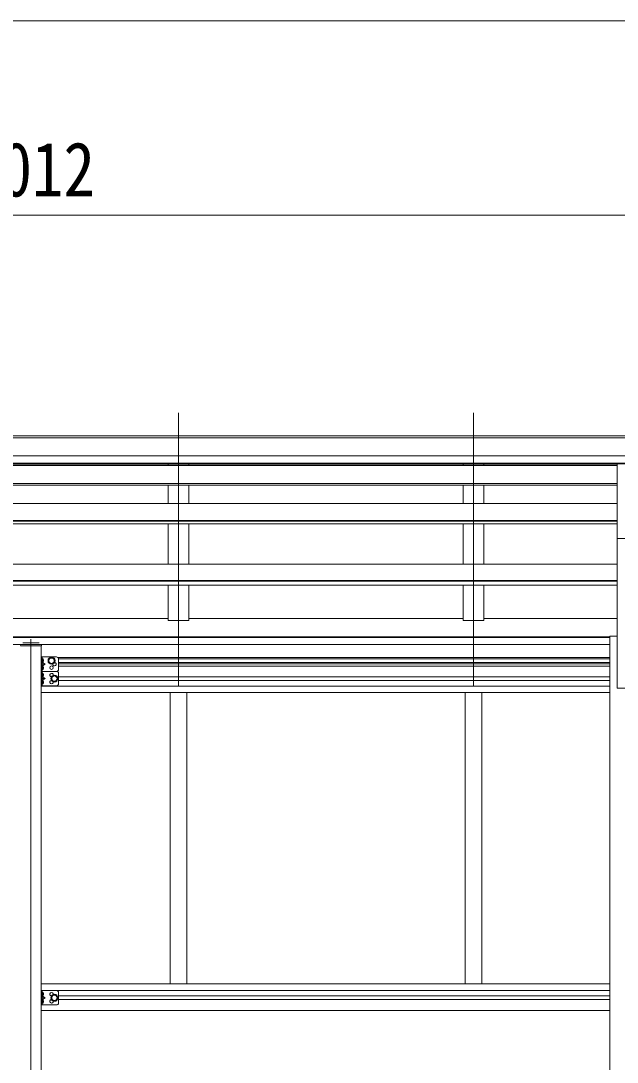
# Model space of a CAD drawing. Units: millimetres at full size, sheet at 1:30; details may follow other scales. Extents: x -8385 to 8479, y -5853 to 5787.
# Drawn here: x -32 to 1415, y 595 to 3124 of the extents above; entities that cross this region are included whole.
import ezdxf
from ezdxf.enums import TextEntityAlignment as Align

# ---------------------------------------------------------------- set-up
doc = ezdxf.new("R2010")
doc.units = ezdxf.units.MM
doc.header["$LTSCALE"] = 30
for name, color, linetype, lineweight in [('0-1_本体', 4, 'Continuous', 9), ('0-2_部品', 7, 'Continuous', 9), ('0-8_PARTS2', 2, 'Continuous', 9), ('0-A_寸法', 6, 'Continuous', 9), ('1-1_GLASS', 4, 'Continuous', 9), ('1-2_GLASS_SEAL', 7, 'Continuous', 9), ('1-8', 2, 'Continuous', 9)]:
    doc.layers.add(name, color=color, linetype=linetype, lineweight=lineweight)
doc.styles.add('ＭＳ ゴシック', font='')
doc.styles.get('ＭＳ ゴシック').set_extended_font_data('MS Gothic')

msp = doc.modelspace()

# ---------------------------------------------------------------- linework, layer by layer
at = {"layer": '0-1_本体'}
for p, q in [((-2507.3, 2116.06), (2481.7, 2116.06)), ((-2507.3, 2110.71), (2481.7, 2110.71)), ((-2507.3, 2067.18), (2491.71, 2067.18)), ((-2507.3, 2049.51), (2491.71, 2049.51)), ((-1430.3, 2047.14), (1414.7, 2047.14)), ((-1430.3, 2043.99), (1414.7, 2043.99)), ((325.2, 2043.99), (325.2, 2047.14)), ((375.2, 2043.99), (375.2, 2047.14)), ((1041.2, 2043.99), (1041.2, 2047.14)), ((1091.2, 2043.99), (1091.2, 2047.14)), ((-1430.3, 2000.51), (1414.7, 2000.51)), ((-1430.3, 1996.43), (1414.7, 1996.43)), ((325.2, 1951.28), (325.2, 1996.43)), ((375.2, 1951.28), (375.2, 1996.43)), ((1041.2, 1951.28), (1041.2, 1996.43)), ((1091.2, 1951.28), (1091.2, 1996.43)), ((-1430.3, 1951.28), (1414.7, 1951.28)), ((-1430.3, 1910.54), (1414.7, 1910.54)), ((-1430.3, 1909.05), (1414.7, 1909.05)), ((-1430.3, 1902.26), (1414.7, 1902.26)), ((325.2, 1803.97), (325.2, 1902.26)), ((375.2, 1803.97), (375.2, 1902.26)), ((1041.2, 1803.97), (1041.2, 1902.26)), ((1091.2, 1803.97), (1091.2, 1902.26)), ((1414.7, 1503.08), (1414.7, 1915.72)), ((-1430.4, 1803.97), (1414.7, 1803.97)), ((-1430.46, 1764.76), (1414.7, 1764.76)), ((-1430.39, 1753.62), (1414.7, 1753.62)), ((-1430.37, 1763.28), (1414.7, 1763.28)), ((325.2, 1753.62), (325.2, 1667.55)), ((375.2, 1753.62), (375.2, 1667.55)), ((1041.2, 1753.62), (1041.2, 1667.55)), ((1091.2, 1753.62), (1091.2, 1667.55)), ((325.2, 1672.35), (-340.8, 1672.35)), ((1041.2, 1672.35), (375.2, 1672.35)), ((1414.7, 1672.35), (1091.2, 1672.35)), ((325.2, 1667.55), (375.2, 1667.55)), ((1041.2, 1667.55), (1091.2, 1667.55)), ((-1412.6, 1628.04), (1396.88, 1628.04)), ((-1412.6, 1626.66), (1397, 1626.66)), ((1397, 1629.46), (1414.7, 1629.46)), ((1397, 1629.46), (1397, -1246.92)), ((-1412.6, 1609.48), (1397, 1609.48)), ((1414.7, 1503.08), (1469.7, 1503.08))]:
    msp.add_line(p, q, dxfattribs=at)
at = {"layer": '0-2_部品'}
for p, q in [((1414.7, 2047.79), (1469.7, 2047.79)), ((1414.7, 1866.86), (1414.7, 2047.79)), ((1414.7, 1866.86), (1469.7, 1866.86))]:
    msp.add_line(p, q, dxfattribs=at)
at = {"layer": '0-8_PARTS2'}
for p, q in [((350.2, 1509.28), (350.2, 2171.81)), ((1066.2, 1509.28), (1066.2, 2171.81))]:
    msp.add_line(p, q, dxfattribs=at)
at = {"layer": '0-A_寸法'}
for p, q in [((-2533.8, 3123.57), (7530.21, 3123.57)), ((-2513.8, 2651.44), (2498.21, 2651.44))]:
    msp.add_line(p, q, dxfattribs=at)
at = {"layer": '1-1_GLASS'}
for p, q in [((17.2, 1606.43), (17.2, -946.92)), ((57.2, 1577.97), (1397, 1577.97)), ((59.2, 1574.47), (1397, 1574.47)), ((59.2, 1565.47), (1397, 1565.47)), ((59.2, 1561.97), (1397, 1561.97)), ((1397, 1556.97), (59.2, 1556.97)), ((59.2, 1530.97), (1397, 1530.97)), ((59.2, 1521.97), (1397, 1521.97)), ((17.2, 1508.47), (1397, 1508.47)), ((17.2, 1492.47), (1397, 1492.47)), ((330.2, 1492.47), (330.2, 785.47)), ((370.2, 1492.47), (370.2, 785.47)), ((1046.2, 1492.97), (1046.2, 785.47)), ((1086.2, 1492.97), (1086.2, 785.47)), ((1414.7, 1503.08), (1469.7, 1503.08)), ((17.2, 785.47), (1397, 785.47)), ((17.2, 769.47), (1397, 769.47)), ((59.2, 755.97), (1397, 755.97)), ((59.2, 746.97), (1397, 746.97)), ((17.2, 720.97), (1397, 720.97))]:
    msp.add_line(p, q, dxfattribs=at)
at = {"layer": '1-2_GLASS_SEAL'}
for p, q in [((17.7, 1606.43), (-33.3, 1606.43)), ((16.2, 1609.43), (-31.8, 1609.43)), ((-27.8, 1613.24), (12.2, 1613.24)), ((17.7, 1607.93), (17.7, 1606.43)), ((17.2, 1578.97), (17.2, 1543.97)), ((54.2, 1578.97), (17.2, 1578.97)), ((19.7, 1578.97), (19.7, 1543.97)), ((20.2, 1574.47), (21.01, 1574.33)), ((59.2, 1573.97), (59.2, 1548.97)), ((54.2, 1543.97), (17.2, 1543.97)), ((20.2, 1566.47), (19.7, 1566.56)), ((19.7, 1561.47), (26.7, 1561.47)), ((20.2, 1548.47), (19.7, 1548.56)), ((19.7, 1543.97), (19.7, 1508.97)), ((20.2, 1566.47), (21.01, 1566.61)), ((20.2, 1556.47), (21.01, 1556.33)), ((20.2, 1548.47), (21.01, 1548.61)), ((20.2, 1531.47), (19.7, 1531.56)), ((19.7, 1526.47), (26.7, 1526.47)), ((20.2, 1539.47), (21.01, 1539.33)), ((20.2, 1531.47), (21.01, 1531.61)), ((20.2, 1521.47), (21.01, 1521.33)), ((59.2, 1538.97), (59.2, 1513.97)), ((54.2, 1508.97), (17.2, 1508.97)), ((20.2, 1513.47), (19.7, 1513.56)), ((20.2, 1513.47), (21.01, 1513.61)), ((17.2, 768.97), (17.2, 733.97)), ((54.2, 768.97), (17.2, 768.97)), ((19.7, 768.97), (19.7, 733.97)), ((20.2, 764.47), (21.01, 764.33)), ((59.2, 763.97), (59.2, 738.97)), ((54.2, 733.97), (17.2, 733.97)), ((20.2, 756.47), (19.7, 756.56)), ((19.7, 751.47), (26.7, 751.47)), ((20.2, 738.47), (19.7, 738.56)), ((20.2, 756.47), (21.01, 756.61)), ((20.2, 746.47), (21.01, 746.33)), ((20.2, 738.47), (21.01, 738.61))]:
    msp.add_line(p, q, dxfattribs=at)
for points in [[(19.32, 1570.47), (19.95, 1571.65), (22.18, 1572.77)], [(19.32, 1570.47), (19.95, 1569.28), (22.18, 1568.17)], [(20.2, 1566.47), (20.2, 1574.47), (19.7, 1574.38), (19.7, 1566.56)], [(54.2, 1543.97), (17.2, 1543.97), (17.2, 1508.97)], [(19.32, 1552.47), (19.95, 1553.65), (22.18, 1554.77)], [(19.32, 1552.47), (19.95, 1551.28), (22.18, 1550.17)], [(19.7, 1566.47), (26.7, 1561.47), (19.7, 1556.47)], [(20.2, 1548.47), (20.2, 1556.47), (19.7, 1556.38), (19.7, 1548.56)], [(19.32, 1535.47), (19.95, 1536.65), (22.18, 1537.77)], [(19.32, 1535.47), (19.95, 1534.28), (22.18, 1533.17)], [(19.32, 1517.47), (19.95, 1518.65), (22.18, 1519.77)], [(19.32, 1517.47), (19.95, 1516.28), (22.18, 1515.17)], [(20.2, 1531.47), (20.2, 1539.47), (19.7, 1539.38), (19.7, 1531.56)], [(19.7, 1531.47), (26.7, 1526.47), (19.7, 1521.47)], [(20.2, 1513.47), (20.2, 1521.47), (19.7, 1521.38), (19.7, 1513.56)], [(19.32, 760.47), (19.95, 761.65), (22.18, 762.77)], [(19.32, 760.47), (19.95, 759.28), (22.18, 758.17)], [(20.2, 756.47), (20.2, 764.47), (19.7, 764.38), (19.7, 756.56)], [(19.32, 742.47), (19.95, 743.65), (22.18, 744.77)], [(19.32, 742.47), (19.95, 741.28), (22.18, 740.17)], [(19.7, 756.47), (26.7, 751.47), (19.7, 746.47)], [(20.2, 738.47), (20.2, 746.47), (19.7, 746.38), (19.7, 738.56)]]:
    msp.add_lwpolyline(points, dxfattribs=at)
for points in [[(42.2, 1562.46), (35.7, 1566.21), (35.7, 1573.72), (42.2, 1577.47), (48.7, 1573.72), (48.7, 1566.21)], [(49.2, 1518.96), (42.7, 1522.71), (42.7, 1530.22), (49.2, 1533.97), (55.7, 1530.22), (55.7, 1522.71)], [(49.2, 743.96), (42.7, 747.71), (42.7, 755.22), (49.2, 758.97), (55.7, 755.22), (55.7, 747.71)]]:
    msp.add_lwpolyline(points, close=True, dxfattribs=at)
for centre, radius in [((42.2, 1569.97), 8.5), ((42.2, 1569.97), 7.5), ((42.2, 1569.97), 6.5), ((42.2, 1552.97), 4.25), ((49.2, 1526.47), 8.5), ((49.2, 1526.47), 7.5), ((49.2, 1526.47), 6.5), ((49.2, 751.47), 8.5), ((49.2, 751.47), 7.5), ((49.2, 751.47), 6.5)]:
    msp.add_circle(centre, radius, dxfattribs=at)
for centre, radius, start, end in [((-31.8, 1607.93), 1.5, 90, 180), ((16.2, 1607.93), 1.5, 0, 90), ((20.85, 1573.44), 0.9, 32.05588, 80), ((16.1, 1570.47), 6.5, 327.94412, 32.05588), ((54.2, 1573.97), 5, 0, 90), ((20.85, 1567.49), 0.9, 280, 327.94412), ((20.85, 1555.44), 0.9, 32.05588, 80), ((20.85, 1549.49), 0.9, 280, 327.94412), ((16.1, 1552.47), 6.5, 327.94412, 32.05588), ((49.2, 1561.47), 4.25, 173.70569, 85.23923), ((54.2, 1548.97), 5, 270, 0), ((54.2, 1538.97), 5, 0, 90), ((20.85, 1538.44), 0.9, 32.05588, 80), ((20.85, 1532.49), 0.9, 280, 327.94412), ((20.85, 1520.44), 0.9, 32.05588, 80), ((16.1, 1535.47), 6.5, 327.94412, 32.05588), ((16.1, 1517.47), 6.5, 327.94412, 32.05588), ((42.2, 1534.97), 4.25, 353.70569, 265.23923), ((42.2, 1517.97), 4.25, 94.76077, 6.29431), ((20.85, 1514.49), 0.9, 280, 327.94412), ((54.2, 1513.97), 5, 270, 0), ((20.85, 763.44), 0.9, 32.05588, 80), ((16.1, 760.47), 6.5, 327.94412, 32.05588), ((42.2, 759.97), 4.25, 353.70569, 265.23923), ((54.2, 763.97), 5, 0, 90), ((20.85, 757.49), 0.9, 280, 327.94412), ((20.85, 745.44), 0.9, 32.05588, 80), ((20.85, 739.49), 0.9, 280, 327.94412), ((16.1, 742.47), 6.5, 327.94412, 32.05588), ((42.2, 742.97), 4.25, 94.76077, 6.29431), ((54.2, 738.97), 5, 270, 0)]:
    msp.add_arc(centre, radius, start, end, dxfattribs=at)
at = {"layer": '1-8'}
msp.add_line((-7.8, 1622.21), (-7.8, -1214.53), dxfattribs=at)

# ---------------------------------------------------------------- texts
at = {"layer": '0-A_寸法', "color": 7, "style": 'ＭＳ ゴシック', "width": 0.85}
msp.add_text('5012', height=132, dxfattribs=at).set_placement((-157.79, 2657.44), align=Align.BOTTOM_LEFT)

doc.saveas('drawing.dxf')
